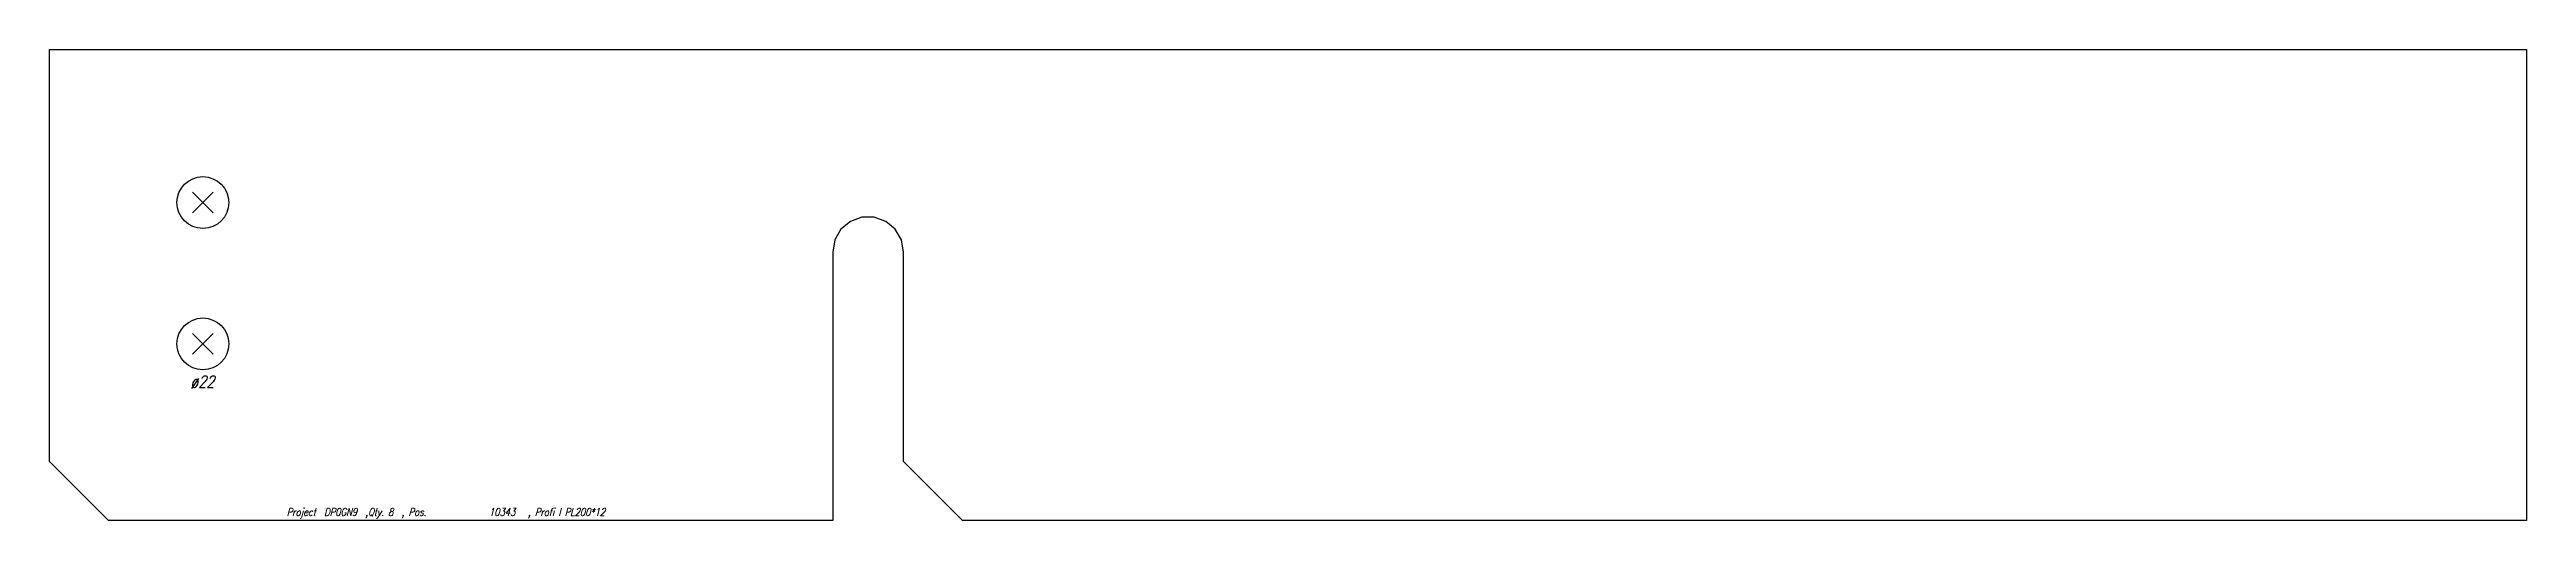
# Model space of a CAD drawing. Extents: x 0 to 1050, y -100 to 100.
import ezdxf

# ---------------------------------------------------------------- set-up
doc = ezdxf.new("R2010")
doc.units = 0
doc.header["$LTSCALE"] = 10
for name, color, linetype in [('BEZ_SCHRAUBEN', 7, 'CONTINUOUS'), ('SCHRAUBEN', 7, 'CONTINUOUS'), ('TEILE', 7, 'CONTINUOUS'), ('UNTERSCHRIFT', 7, 'CONTINUOUS')]:
    doc.layers.add(name, color=color, linetype=linetype)
doc.styles.get("Standard").update_dxf_attribs({"font": 'ROMANS'})

msp = doc.modelspace()

# ---------------------------------------------------------------- linework, layer by layer
at = {"layer": 'SCHRAUBEN', "color": 6}
for p, q in [((69.400101, 39.399914), (60.600098, 30.599911)), ((60.600098, 39.399914), (69.400101, 30.599911)), ((69.400101, -20.60009), (60.600098, -29.400091)), ((60.600098, -20.60009), (69.400101, -29.400091))]:
    msp.add_line(p, q, dxfattribs=at)
at = {"layer": 'SCHRAUBEN', "color": 2}
for centre in [(65.000099, 34.999912), (65.000099, -25.000092)]:
    msp.add_circle(centre, 11, dxfattribs=at)
at = {"layer": 'TEILE', "color": 2}
for p, q in [((0, -75), (0, 100)), ((0, 100), (1050, 100)), ((1050, 100), (1050, -100)), ((335.509308, 23.642036), (332.904602, 19.130526)), ((339.499969, 26.990604), (335.509308, 23.642036)), ((344.395264, 28.772339), (339.499969, 26.990604)), ((349.604675, 28.772339), (344.395264, 28.772339)), ((354.499969, 26.990604), (349.604675, 28.772339)), ((358.490631, 23.642036), (354.499969, 26.990604)), ((361.095337, 19.130526), (358.490631, 23.642036)), ((332.904602, 19.130526), (331.999969, 14.000224)), ((331.999969, 14.000224), (331.999969, -100)), ((361.999969, 14.000224), (361.095337, 19.130526)), ((361.999969, -75.000481), (361.999969, 14.000224)), ((25, -100), (0, -75)), ((386.999481, -100), (361.999969, -75.000481)), ((331.999969, -100), (25, -100)), ((1050, -100), (386.999481, -100))]:
    msp.add_line(p, q, dxfattribs=at)

# ---------------------------------------------------------------- texts
at = {"layer": 'BEZ_SCHRAUBEN', "color": 2, "oblique": 15, "width": 0.8}
msp.add_text(' ø22', height=5, dxfattribs=at).set_placement((57.000099, -43.500092))
at = {"layer": 'UNTERSCHRIFT', "color": 2, "oblique": 15, "width": 0.8}
for s, p in [('Project  DP0GN9  ,Qty. 8  , Pos. ', (100.499985, -98)), ('10343', (186.299973, -98)), ('  , Profi l PL200*12', (199.299957, -98))]:
    msp.add_text(s, height=3.25, dxfattribs=at).set_placement(p)

doc.saveas('drawing.dxf')
